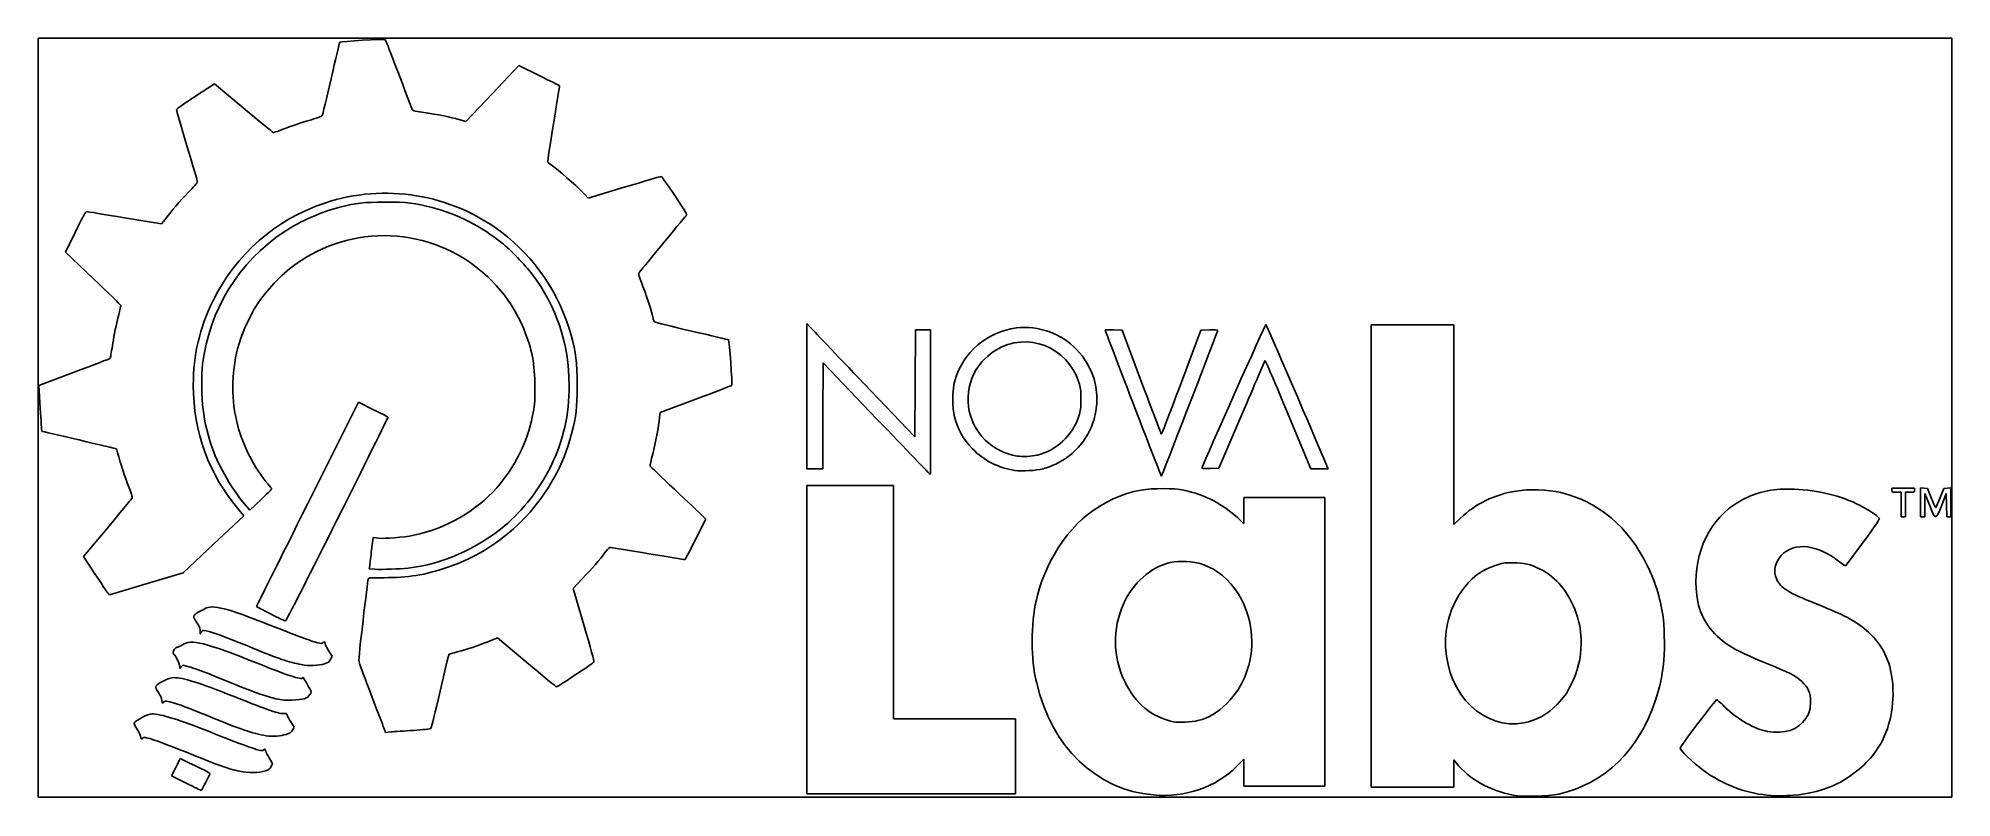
# Model space of a CAD drawing. Extents: x 22 to 192, y 120 to 187.
import ezdxf

# ---------------------------------------------------------------- set-up
doc = ezdxf.new("R2010")
doc.units = 0
doc.layers.add('Layer_1', color=7, linetype='CONTINUOUS')

msp = doc.modelspace()

# ---------------------------------------------------------------- linework, layer by layer
at = {"layer": 'Layer_1', "color": 7}
for p, q in [((22.097804, 153.657332), (22.097804, 187.310952)), ((22.097804, 187.310952), (106.92286, 187.310952)), ((106.92286, 187.310952), (191.747915, 187.310952)), ((191.747915, 187.310952), (191.747915, 153.657332)), ((36.03225, 182.174533), (37.714116, 183.275798)), ((37.714116, 183.275798), (40.270976, 181.140344)), ((62.358534, 182.424238), (64.696615, 184.906741)), ((64.696615, 184.906741), (66.49434, 184.015661)), ((60.020456, 179.941735), (62.358534, 182.424238)), ((59.081186, 180.189918), (60.020456, 179.941735)), ((70.570526, 173.44505), (70.841395, 173.135636)), ((70.841395, 173.135636), (74.053617, 174.094553)), ((29.748716, 171.390224), (33.029513, 170.847917)), ((24.498604, 168.337525), (25.387686, 170.148525)), ((33.029513, 170.847917), (33.222397, 171.102608)), ((26.958642, 166.012398), (24.498604, 168.337525)), ((90.228752, 155.580928), (90.230727, 162.024047)), ((90.230727, 162.024047), (90.506507, 161.725236)), ((99.845217, 156.708694), (99.864437, 161.463777)), ((99.864437, 161.463777), (100.536207, 161.463777)), ((100.536207, 161.463777), (101.207981, 161.463777)), ((101.207981, 161.463777), (101.207981, 155.039332)), ((116.84211, 161.031266), (116.676471, 161.468947)), ((116.676471, 161.468947), (117.43693, 161.447696)), ((117.43693, 161.447696), (118.197383, 161.426444)), ((118.197383, 161.426444), (119.918349, 156.814332)), ((123.444958, 156.813545), (125.170674, 161.426444)), ((125.170674, 161.426444), (125.933337, 161.447809)), ((140.277603, 141.406069), (140.277603, 161.911994)), ((140.277603, 161.911994), (143.938042, 161.911994)), ((143.938042, 161.911994), (147.598479, 161.911994)), ((147.598479, 161.911994), (147.598479, 153.049795)), ((91.683483, 158.53792), (91.664236, 153.837864)), ((96.426329, 153.576405), (91.683483, 158.53792)), ((22.133926, 156.517409), (25.272059, 157.695162)), ((22.266138, 154.495103), (22.133926, 156.517409)), ((95.30414, 156.690019), (99.825998, 151.953613)), ((99.825998, 151.953613), (99.845217, 156.708694)), ((45.965572, 146.000723), (50.485307, 155.039948)), ((50.485307, 155.039948), (51.773716, 154.396264)), ((80.38816, 155.29743), (77.235441, 154.112509)), ((90.226776, 149.137812), (90.228752, 155.580928)), ((119.323529, 154.531157), (119.323529, 154.53114)), ((22.097804, 120.00371), (22.097804, 153.657332)), ((22.097804, 153.657332), (22.097804, 153.657332)), ((77.235441, 154.112509), (77.189095, 153.698161)), ((91.664236, 153.837864), (91.645016, 149.137812)), ((96.426231, 153.576405), (96.426329, 153.576405)), ((128.79894, 153.932773), (126.767044, 149.175161)), ((134.924624, 149.137812), (132.916065, 153.952441)), ((147.598479, 153.049795), (147.598479, 144.1876)), ((191.747915, 153.657332), (191.747915, 120.00371)), ((110.658, 150.340967), (110.658, 150.340967)), ((136.358014, 149.380593), (136.460198, 149.137812)), ((90.935896, 149.137812), (90.226776, 149.137812)), ((90.226779, 133.973137), (90.226779, 147.643753)), ((90.226779, 147.643753), (94.073973, 147.643753)), ((91.645016, 149.137812), (90.935896, 149.137812)), ((94.073973, 147.643753), (97.92117, 147.643753)), ((97.92117, 147.643753), (97.92117, 137.297413)), ((108.682902, 148.990209), (108.682902, 148.990209)), ((125.294093, 149.265822), (125.294093, 149.265828)), ((126.767044, 149.175161), (126.005688, 149.153768)), ((135.692409, 149.137812), (134.924624, 149.137812)), ((136.460198, 149.137812), (135.692409, 149.137812)), ((40.857505, 145.471655), (40.358976, 146.053459)), ((41.823994, 146.381023), (40.857505, 145.471655)), ((128.997531, 145.440012), (128.997531, 146.597905)), ((128.997531, 146.597905), (132.583269, 146.597905)), ((132.583269, 146.597905), (136.169004, 146.597905)), ((136.169004, 146.597905), (136.169004, 133.786371)), ((186.444014, 147.232888), (186.444014, 147.419646)), ((186.444014, 147.419646), (187.452504, 147.419646)), ((187.265746, 147.04613), (186.854879, 147.04613)), ((187.265746, 145.962941), (187.265746, 147.04613)), ((187.265746, 144.87975), (187.265746, 145.962941)), ((187.265746, 145.962941), (187.265746, 145.962941)), ((187.452504, 147.419646), (188.460991, 147.419646)), ((188.050127, 147.04613), (187.639259, 147.04613)), ((187.639259, 147.04613), (187.639259, 145.962941)), ((187.639259, 145.962941), (187.639259, 144.87975)), ((188.460991, 147.419646), (188.460991, 147.232888)), ((188.98391, 146.153992), (188.98391, 147.428236)), ((188.98391, 147.428236), (189.291202, 147.405263)), ((188.983997, 146.153986), (188.98391, 146.153992)), ((188.983997, 144.879744), (188.983997, 146.153986)), ((189.291202, 147.405263), (189.598482, 147.382291)), ((189.362053, 145.906906), (189.35751, 144.879744)), ((189.366597, 146.934071), (189.362053, 145.906906)), ((189.762614, 145.925584), (189.366597, 146.934071)), ((189.598482, 147.382291), (189.957108, 146.485857)), ((190.728303, 146.59791), (191.05143, 147.382291)), ((191.262369, 146.930961), (190.856635, 145.901933)), ((191.05143, 147.382291), (191.36232, 147.405263)), ((191.28314, 145.905354), (191.262369, 146.930961)), ((191.303912, 144.87975), (191.28314, 145.905354)), ((191.36232, 147.405263), (191.673211, 147.428236)), ((191.673211, 147.428236), (191.673211, 146.153992)), ((191.673211, 146.153992), (191.673211, 144.87975)), ((40.316349, 144.969494), (37.63129, 142.440752)), ((39.908318, 145.450477), (40.316349, 144.969494)), ((81.274639, 144.678827), (80.371808, 142.874366)), ((80.951052, 144.994295), (81.274639, 144.678827)), ((147.598479, 144.1876), (148.1985, 144.760858)), ((187.452504, 144.87975), (187.265746, 144.87975)), ((187.639259, 144.87975), (187.452504, 144.87975)), ((189.170752, 144.879744), (188.983997, 144.879744)), ((189.35751, 144.879744), (189.170752, 144.879744)), ((191.488561, 144.87975), (191.303912, 144.87975)), ((191.673211, 144.87975), (191.488561, 144.87975)), ((26.120399, 141.358602), (28.191792, 143.847528)), ((51.653481, 141.954951), (51.781254, 143.026755)), ((51.781254, 143.026755), (52.234932, 142.978456)), ((27.11589, 139.831063), (26.120399, 141.358602)), ((37.63129, 142.440752), (34.94623, 139.912012)), ((140.277603, 120.900143), (140.277603, 141.406069)), ((34.94623, 139.912012), (31.678213, 138.932605)), ((51.440127, 140.255364), (51.48292, 140.569254)), ((51.952315, 140.224839), (51.440127, 140.255364)), ((51.952312, 140.224839), (51.952315, 140.224839)), ((70.326867, 139.369801), (69.508744, 138.528779)), ((28.410192, 137.953195), (28.260787, 138.128359)), ((31.678213, 138.932605), (28.410192, 137.953195)), ((69.508744, 138.528779), (70.465686, 135.304788)), ((42.697108, 136.255959), (42.697108, 136.255959)), ((97.92117, 137.297413), (97.92117, 126.951072)), ((62.80219, 134.131407), (61.96611, 133.800089)), ((65.402439, 131.961657), (62.80219, 134.131407)), ((47.864606, 132.958562), (48.147897, 132.504255)), ((48.147897, 132.504255), (48.008734, 132.232997)), ((90.226779, 120.302521), (90.226779, 133.973137)), ((90.226779, 133.973137), (90.226779, 133.973137)), ((136.169004, 133.786371), (136.169004, 120.974836)), ((34.647879, 131.416689), (34.647033, 131.593047)), ((34.778607, 131.569512), (34.647879, 131.416689)), ((34.909338, 131.722338), (34.778607, 131.569512)), ((35.464074, 131.577826), (34.909338, 131.722338)), ((45.442436, 131.761691), (45.442436, 131.761689)), ((42.902442, 128.808606), (42.902541, 128.808606)), ((44.497677, 126.678299), (44.790367, 126.225454)), ((44.790367, 126.225454), (44.638721, 125.960106)), ((52.886118, 125.755782), (52.738651, 126.147995)), ((52.738651, 126.147995), (52.738651, 126.147995)), ((53.384988, 125.797616), (52.886118, 125.755782)), ((97.92117, 126.951072), (103.337125, 126.951072)), ((103.337125, 126.951072), (108.753079, 126.951072)), ((108.753079, 126.951072), (108.753079, 123.626797)), ((124.917035, 126.799313), (124.917035, 126.799313)), ((153.815727, 126.608644), (153.815727, 126.608644)), ((42.529025, 125.427027), (42.529025, 125.427027)), ((33.914931, 121.908631), (34.290013, 122.655659)), ((39.9345, 122.313447), (39.9345, 122.313402)), ((42.606899, 123.426695), (42.867816, 123.002442)), ((42.867816, 123.002442), (42.739938, 122.73428)), ((108.753079, 123.626797), (108.753079, 120.302521)), ((128.997531, 123.387537), (128.367803, 122.750683)), ((128.997531, 122.181187), (128.997531, 123.387537)), ((128.997531, 120.974836), (128.997531, 122.181187)), ((147.603559, 123.327985), (147.601019, 122.114063)), ((147.838955, 123.029174), (147.603559, 123.327985)), ((35.196514, 121.258941), (33.914931, 121.908631)), ((35.196514, 121.258941), (35.196514, 121.258941)), ((132.583269, 120.974836), (128.997531, 120.974836)), ((136.169004, 120.974836), (132.583269, 120.974836)), ((143.938042, 120.900143), (140.277603, 120.900143)), ((147.598479, 120.900143), (143.938042, 120.900143)), ((147.601019, 122.114063), (147.598479, 120.900143)), ((106.92286, 120.00371), (22.097804, 120.00371)), ((99.489928, 120.302521), (90.226779, 120.302521)), ((108.753079, 120.302521), (99.489928, 120.302521)), ((191.747915, 120.00371), (106.92286, 120.00371)), ((120.96698, 120.203825), (120.966991, 120.203833)), ((152.872114, 120.193735), (152.872117, 120.193735)), ((175.724158, 120.16172), (175.724158, 120.16172))]:
    msp.add_line(p, q, dxfattribs=at)
for points in [[(48.059432, 183.725217), (48.461754, 185.471394), (48.810691, 186.923137), (48.834846, 186.951311)], [(48.834846, 186.951311), (48.907761, 187.03635), (52.79796, 187.269471), (52.868073, 187.193)], [(52.868073, 187.193), (52.916191, 187.140518), (54.169749, 183.870853), (55.206461, 181.093769)], [(47.273533, 180.447824), (47.303457, 180.504212), (47.657113, 181.979038), (48.059432, 183.725217)], [(66.49434, 184.015661), (67.483089, 183.525565), (68.301192, 183.115454), (68.312345, 183.1043)], [(34.349726, 180.989237), (34.350008, 181.035453), (35.107221, 181.568836), (36.03225, 182.174533)], [(68.312345, 183.1043), (68.323493, 183.093152), (68.080745, 181.575528), (67.772888, 179.731818)], [(35.282851, 177.760854), (34.769271, 179.49025), (34.349364, 180.943023), (34.349726, 180.989237)], [(40.270976, 181.140344), (41.67725, 179.965845), (42.868637, 178.988115), (42.918503, 178.967611)], [(43.978341, 179.312027), (44.511385, 179.521958), (45.458627, 179.840324), (46.08332, 180.01951)], [(46.08332, 180.01951), (46.708017, 180.198695), (47.243612, 180.391436), (47.273533, 180.447824)], [(55.206461, 181.093769), (55.261678, 180.945859), (55.346613, 180.880553), (55.516948, 180.855029)], [(55.516948, 180.855029), (57.152378, 180.609964), (58.306721, 180.394558), (59.081186, 180.189918)], [(42.918503, 178.967611), (42.968372, 178.947122), (43.445296, 179.102096), (43.978341, 179.312027)], [(67.772888, 179.731818), (67.465032, 177.888108), (67.239525, 176.354154), (67.271758, 176.323031)], [(36.216637, 174.551522), (36.216637, 174.58726), (35.796433, 176.031461), (35.282851, 177.760854)], [(67.271758, 176.323031), (67.30399, 176.29191), (67.593333, 176.065537), (67.914739, 175.819984)], [(67.914739, 175.819984), (68.62428, 175.277897), (70.197939, 173.870652), (70.570526, 173.44505)], [(74.053617, 174.094553), (75.820339, 174.621959), (77.299455, 175.054064), (77.340541, 175.054789)], [(77.340541, 175.054789), (77.381629, 175.055636), (77.916223, 174.300471), (78.528533, 173.376913)], [(33.222397, 171.102608), (33.91759, 172.020567), (34.664595, 172.894824), (35.385247, 173.633896)], [(35.385247, 173.633896), (35.842512, 174.102851), (36.216637, 174.515781), (36.216637, 174.551522)], [(63.159512, 170.119902), (58.647069, 173.51153), (52.820419, 174.471249), (47.504115, 172.698533)], [(78.528533, 173.376913), (79.548379, 171.838655), (79.632323, 171.686758), (79.52866, 171.56716)], [(25.387686, 170.148525), (25.907553, 171.207454), (26.316459, 171.953918), (26.372345, 171.946027)], [(26.372345, 171.946027), (26.424911, 171.938604), (27.944277, 171.688493), (29.748716, 171.390224)], [(47.504115, 172.698533), (43.150803, 171.246923), (39.617595, 168.160292), (37.594028, 164.041025)], [(43.911025, 170.150944), (45.330812, 171.089606), (47.197638, 171.916362), (48.833971, 172.33115)], [(48.833971, 172.33115), (50.307067, 172.704561), (50.930388, 172.774089), (52.838013, 172.777784)], [(52.838013, 172.777784), (54.801182, 172.781594), (55.49697, 172.702176), (57.034039, 172.298909)], [(57.034039, 172.298909), (59.214745, 171.726777), (61.409074, 170.613548), (63.184353, 169.178728)], [(79.52866, 171.56716), (79.167935, 171.150981), (75.381117, 166.564831), (75.333447, 166.486407)], [(36.66677, 158.402919), (37.24812, 163.205906), (39.89237, 167.494087), (43.911025, 170.150944)], [(65.136464, 161.536565), (62.756233, 167.303623), (56.640258, 170.673537), (50.482411, 169.610982)], [(69.342016, 160.978208), (68.310096, 164.668955), (66.137289, 167.881756), (63.159512, 170.119902)], [(50.482411, 169.610982), (45.296366, 168.716112), (41.112507, 164.873391), (39.775942, 159.777476)], [(63.184353, 169.178728), (63.931404, 168.574944), (65.280197, 167.18001), (65.876812, 166.394162)], [(65.876812, 166.394162), (68.048721, 163.533366), (69.159311, 160.205658), (69.160236, 156.555893)], [(75.333447, 166.486407), (75.300325, 166.431921), (75.401587, 166.083924), (75.572557, 165.664677)], [(29.41868, 163.626386), (29.41868, 163.659872), (28.311663, 164.733575), (26.958642, 166.012398)], [(75.572557, 165.664677), (75.918321, 164.816797), (76.536521, 162.920216), (76.603351, 162.502287)], [(29.12172, 162.346559), (29.285047, 163.016981), (29.41868, 163.592904), (29.41868, 163.626386)], [(37.594028, 164.041025), (36.386444, 161.582804), (35.843124, 159.253122), (35.843124, 156.533388)], [(28.669312, 160.044422), (28.754805, 160.640176), (28.958389, 161.676141), (29.12172, 162.346559)], [(66.127222, 156.346634), (66.129198, 158.456561), (65.889309, 159.712503), (65.136464, 161.536565)], [(76.603351, 162.502287), (76.628751, 162.343523), (76.687335, 162.185281), (76.733565, 162.150641)], [(76.733565, 162.150641), (76.779796, 162.116001), (78.255818, 161.755293), (80.013614, 161.349073)], [(80.013614, 161.349073), (81.77141, 160.942851), (83.242976, 160.589864), (83.283757, 160.564659)], [(90.506507, 161.725236), (90.658184, 161.56089), (92.817119, 159.295043), (95.30414, 156.690019)], [(103.361373, 156.937926), (104.08584, 159.475332), (106.218151, 161.302143), (108.823039, 161.61708)], [(114.368116, 156.79485), (113.304968, 159.981983), (109.818736, 161.335148), (106.982025, 159.661734)], [(108.823039, 161.61708), (110.787343, 161.854567), (112.759091, 161.151134), (114.160225, 159.713014)], [(126.6702, 161.400136), (125.876438, 159.275877), (121.702708, 148.465993), (121.676726, 148.467108)], [(125.294093, 149.265828), (125.609301, 150.111227), (130.904467, 161.976964), (130.947153, 161.933555)], [(125.933337, 161.447809), (126.378314, 161.460283), (126.685253, 161.440414), (126.6702, 161.400136)], [(130.947153, 161.933555), (130.98936, 161.890638), (135.37266, 151.721562), (136.358014, 149.380593)], [(28.462031, 158.917074), (28.490541, 158.941373), (28.583818, 159.448668), (28.669312, 160.044422)], [(39.775942, 159.777476), (39.213052, 157.631349), (39.208009, 155.131156), (39.762367, 153.048353)], [(69.868287, 156.533388), (69.868569, 158.672227), (69.781729, 159.405527), (69.342016, 160.978208)], [(83.283757, 160.564659), (83.364935, 160.514489), (83.657416, 156.598201), (83.585334, 156.526547)], [(106.982025, 159.661734), (106.435865, 159.339547), (105.575288, 158.480335), (105.255431, 157.937879)], [(114.160225, 159.713014), (117.165006, 156.628912), (116.304048, 151.547772), (112.450868, 149.624857)], [(119.323529, 154.53114), (118.049846, 157.865486), (116.933203, 160.790541), (116.84211, 161.031266)], [(25.272059, 157.695162), (26.998034, 158.342927), (28.433521, 158.892786), (28.462031, 158.917074)], [(36.703216, 154.38951), (36.573323, 155.402287), (36.554496, 157.47535), (36.66677, 158.402919)], [(105.255431, 157.937879), (104.049118, 155.892055), (104.380901, 153.328665), (106.065435, 151.679728)], [(130.86917, 158.728727), (130.848088, 158.707645), (129.916478, 156.549458), (128.79894, 153.932773)], [(132.916065, 153.952441), (131.811368, 156.60049), (130.89026, 158.749818), (130.86917, 158.728727)], [(35.843124, 156.533388), (35.843124, 152.397473), (37.235676, 148.600966), (39.908318, 145.450477)], [(65.927708, 153.844087), (66.105762, 154.683207), (66.125989, 154.936911), (66.127222, 156.346634)], [(69.160236, 156.555893), (69.160801, 153.86093), (68.679694, 151.712505), (67.557228, 149.399271)], [(69.378815, 152.219986), (69.81526, 153.922421), (69.868022, 154.387379), (69.868287, 156.533388)], [(83.585334, 156.526547), (83.560893, 156.502248), (82.122153, 155.949138), (80.38816, 155.29743)], [(103.328243, 153.732034), (103.118253, 154.524759), (103.134994, 156.145031), (103.361373, 156.937926)], [(114.542546, 155.300794), (114.542546, 156.119275), (114.515143, 156.354129), (114.368116, 156.79485)], [(119.918349, 156.814332), (120.86488, 154.277671), (121.657298, 152.201867), (121.679283, 152.201433)], [(121.679283, 152.201433), (121.701268, 152.200868), (122.495814, 154.276452), (123.444958, 156.813545)], [(22.416159, 152.460676), (22.406366, 152.467337), (22.338856, 153.382837), (22.266138, 154.495103)], [(37.538495, 150.930679), (37.186784, 151.882835), (36.841141, 153.314122), (36.703216, 154.38951)], [(51.773716, 154.396264), (52.48234, 154.042236), (53.077924, 153.737757), (53.097237, 153.719644)], [(101.207981, 155.039332), (101.207981, 151.50589), (101.199232, 148.614891), (101.188536, 148.614891)], [(114.365957, 153.806738), (114.515738, 154.250259), (114.542546, 154.477106), (114.542546, 155.300794)], [(121.676726, 148.467108), (121.656152, 148.467954), (120.597212, 151.196812), (119.323529, 154.531157)], [(39.762367, 153.048353), (40.27992, 151.103839), (41.252274, 149.207168), (42.450068, 147.805737)], [(53.097237, 153.719644), (53.154407, 153.666022), (44.105216, 135.616234), (44.02333, 135.620555)], [(62.75128, 147.456998), (64.348754, 149.266113), (65.408428, 151.396882), (65.927708, 153.844087)], [(77.189095, 153.698161), (77.092196, 152.831838), (76.833416, 151.452821), (76.58186, 150.462264)], [(101.188536, 148.614891), (101.17784, 148.614891), (99.034799, 150.847573), (96.426231, 153.576405)], [(104.938657, 150.903447), (104.115065, 151.765092), (103.61802, 152.638112), (103.328243, 153.732034)], [(110.658, 150.340967), (112.396986, 150.771475), (113.77635, 152.060739), (114.365957, 153.806738)], [(25.717756, 151.686527), (23.911672, 152.105641), (22.425952, 152.45401), (22.416159, 152.460676)], [(29.02021, 150.905835), (29.009937, 150.916108), (27.52384, 151.267413), (25.717756, 151.686527)], [(58.328675, 140.365495), (63.721498, 142.163381), (67.968759, 146.719802), (69.378815, 152.219986)], [(106.065435, 151.679728), (106.850681, 150.91107), (107.810852, 150.427762), (108.884279, 150.260844)], [(29.371455, 149.728398), (29.188536, 150.365721), (29.030474, 150.895568), (29.02021, 150.905835)], [(30.094314, 147.582064), (29.879661, 148.125224), (29.554375, 149.091073), (29.371455, 149.728398)], [(40.358976, 146.053459), (39.278116, 147.314873), (38.159779, 149.248716), (37.538495, 150.930679)], [(67.557228, 149.399271), (66.559821, 147.343759), (65.082444, 145.440303), (63.404388, 144.048735)], [(76.58186, 150.462264), (76.438175, 149.896487), (76.331596, 149.4075), (76.34501, 149.375626)], [(76.34501, 149.375626), (76.358416, 149.343755), (77.327468, 148.415896), (78.498436, 147.313719)], [(108.682902, 148.990209), (107.254152, 149.189035), (105.931196, 149.865039), (104.938657, 150.903447)], [(108.884279, 150.260844), (109.355274, 150.187602), (110.190996, 150.225355), (110.658, 150.340967)], [(112.450868, 149.624857), (112.081089, 149.440317), (111.518891, 149.223223), (111.201546, 149.142423)], [(42.450068, 147.805737), (42.637297, 147.586676), (42.790484, 147.381108), (42.790484, 147.348918)], [(111.201546, 149.142423), (110.514549, 148.967507), (109.351232, 148.897203), (108.682902, 148.990209)], [(126.005688, 149.153768), (125.301196, 149.133985), (125.248051, 149.142338), (125.294093, 149.265822)], [(28.191792, 143.847528), (29.331061, 145.216438), (30.313002, 146.394516), (30.373889, 146.465478)], [(30.373889, 146.465478), (30.473288, 146.58133), (30.444738, 146.695342), (30.094314, 147.582064)], [(41.445836, 136.924453), (41.445836, 136.944829), (43.479716, 141.029147), (45.965572, 146.000723)], [(42.790484, 147.348918), (42.790484, 147.316728), (42.355563, 146.881174), (41.823994, 146.381023)], [(55.397997, 143.238698), (58.206221, 143.809868), (60.890578, 145.349783), (62.75128, 147.456998)], [(78.498436, 147.313719), (79.669402, 146.211543), (80.77308, 145.167803), (80.951052, 144.994295)], [(111.821924, 140.883147), (113.52969, 144.326922), (116.428987, 146.613387), (119.883799, 147.240951)], [(119.883799, 147.240951), (120.860218, 147.418316), (122.833987, 147.417582), (123.656292, 147.23954)], [(123.656292, 147.23954), (125.533835, 146.833038), (127.177999, 145.985962), (128.448262, 144.770708)], [(148.1985, 144.760858), (149.510828, 146.014647), (151.205101, 146.84054), (153.122612, 147.161169)], [(153.122612, 147.161169), (154.208109, 147.342678), (155.984896, 147.27985), (157.085737, 147.021029)], [(157.085737, 147.021029), (160.423371, 146.236319), (163.096371, 143.974587), (164.787607, 140.50416)], [(171.970448, 145.594588), (172.327332, 145.878927), (172.932442, 146.255795), (173.408373, 146.490141)], [(173.408373, 146.490141), (174.774201, 147.162668), (175.997968, 147.394875), (177.778488, 147.319358)], [(177.778488, 147.319358), (179.950151, 147.227252), (181.892946, 146.74864), (183.625551, 145.878918)], [(186.854879, 147.04613), (186.466425, 147.04613), (186.444014, 147.056318), (186.444014, 147.232888)], [(188.460991, 147.232888), (188.460991, 147.056318), (188.438583, 147.04613), (188.050127, 147.04613)], [(190.856635, 145.901933), (190.326844, 144.558248), (190.299316, 144.558844), (189.762614, 145.925584)], [(189.957108, 146.485857), (190.171021, 145.95115), (190.333776, 145.634641), (190.360451, 145.701477)], [(190.360451, 145.701477), (190.385033, 145.763108), (190.550579, 146.166503), (190.728303, 146.59791)], [(128.448262, 144.770708), (128.729152, 144.501984), (128.967647, 144.282116), (128.978255, 144.282116)], [(128.978255, 144.282116), (128.988867, 144.282116), (128.997531, 144.803169), (128.997531, 145.440012)], [(169.236787, 137.334765), (168.611442, 140.455454), (169.718487, 143.800394), (171.970448, 145.594588)], [(183.625551, 145.878918), (184.171219, 145.605005), (185.172885, 144.949143), (185.324444, 144.766528)], [(185.324444, 144.766528), (185.388091, 144.68984), (185.065562, 144.205479), (183.89901, 142.625875)], [(52.234932, 142.978456), (52.826036, 142.915526), (54.476858, 143.051348), (55.397997, 143.238698)], [(63.404388, 144.048735), (60.919184, 141.987824), (57.93942, 140.68612), (54.89234, 140.330263)], [(80.371808, 142.874366), (79.875249, 141.881912), (79.450846, 141.069905), (79.428689, 141.069905)], [(183.89901, 142.625875), (183.069776, 141.503029), (182.370224, 140.560703), (182.344437, 140.531815)], [(51.48292, 140.569254), (51.506458, 140.741895), (51.583208, 141.36546), (51.653481, 141.954951)], [(72.372397, 141.728349), (71.880444, 141.04564), (71.250417, 140.319203), (70.326867, 139.369801)], [(72.895318, 142.155958), (72.734293, 142.188939), (72.661257, 142.129204), (72.372397, 141.728349)], [(79.428689, 141.069905), (79.374005, 141.069905), (73.13088, 142.107712), (72.895318, 142.155958)], [(110.223336, 133.823731), (110.216252, 136.555371), (110.670483, 138.561235), (111.821924, 140.883147)], [(122.463683, 140.811435), (120.737121, 140.427311), (119.136354, 139.00495), (118.308144, 137.11904)], [(125.299754, 140.665636), (124.50358, 140.936349), (123.302648, 140.998088), (122.463683, 140.811435)], [(178.957276, 142.198077), (177.084125, 142.488707), (175.527334, 140.835635), (176.237645, 139.310236)], [(181.745477, 140.919306), (180.83857, 141.642119), (179.968453, 142.041187), (178.957276, 142.198077)], [(182.344437, 140.531815), (182.318642, 140.502929), (182.049114, 140.6773), (181.745477, 140.919306)], [(28.260787, 138.128359), (28.178615, 138.224699), (27.66341, 138.990915), (27.11589, 139.831063)], [(50.89248, 135.669789), (51.122003, 137.592146), (51.325037, 139.234676), (51.343663, 139.319856)], [(51.343663, 139.319856), (51.37646, 139.469855), (51.421689, 139.474729), (52.780098, 139.474672)], [(54.89234, 140.330263), (54.097179, 140.237398), (52.626476, 140.184662), (51.952312, 140.224839)], [(52.780098, 139.474672), (54.854364, 139.474599), (56.401348, 139.722954), (58.328675, 140.365495)], [(129.691324, 133.786379), (129.704024, 136.938683), (127.886256, 139.786175), (125.299754, 140.665636)], [(149.231058, 139.366962), (148.326496, 138.529502), (147.645379, 137.426284), (147.238456, 136.13952)], [(151.263033, 140.556817), (150.418294, 140.268434), (149.837255, 139.928198), (149.231058, 139.366962)], [(152.827743, 140.798771), (152.057161, 140.797925), (151.89597, 140.772892), (151.263033, 140.556817)], [(155.255585, 140.243875), (154.376483, 140.676967), (153.838107, 140.800016), (152.827743, 140.798771)], [(158.441917, 136.33429), (157.826604, 138.149848), (156.69986, 139.532344), (155.255585, 140.243875)], [(164.787607, 140.50416), (165.497275, 139.047921), (165.987066, 137.374431), (166.19565, 135.693261)], [(176.237645, 139.310236), (176.588069, 138.557687), (177.235794, 138.157363), (179.683409, 137.180573)], [(36.138622, 135.529081), (35.86888, 135.933023), (35.846861, 135.99888), (35.933187, 136.143502)], [(35.933187, 136.143502), (35.986369, 136.232594), (36.164347, 136.368605), (36.328693, 136.445751)], [(36.328693, 136.445751), (36.493037, 136.522896), (36.744635, 136.653633), (36.887798, 136.736279)], [(36.887798, 136.736279), (37.538735, 137.112046), (38.860356, 136.777968), (42.562838, 135.301746)], [(42.697108, 136.255959), (42.008906, 136.603259), (41.445836, 136.904079), (41.445836, 136.924453)], [(44.02333, 135.620555), (43.982108, 135.622813), (43.385307, 135.908662), (42.697108, 136.255959)], [(118.308144, 137.11904), (117.335536, 134.904301), (117.364783, 132.486559), (118.390274, 130.328381)], [(147.238456, 136.13952), (146.926714, 135.153737), (146.822258, 134.343536), (146.873264, 133.307019)], [(158.887808, 133.636973), (158.890884, 134.694734), (158.789231, 135.309482), (158.441917, 136.33429)], [(171.952405, 133.492247), (170.481328, 134.461395), (169.547909, 135.782161), (169.236787, 137.334765)], [(179.683409, 137.180573), (182.482472, 136.063526), (183.54748, 135.464664), (184.579662, 134.427365)], [(34.871887, 133.52492), (35.662716, 134.050635), (36.799561, 133.766042), (41.676968, 131.821364)], [(36.456418, 134.608103), (36.475017, 134.955516), (36.425179, 135.099957), (36.138622, 135.529081)], [(36.530699, 134.626786), (36.455781, 134.473748), (36.449134, 134.472077), (36.456418, 134.608103)], [(36.807001, 134.793768), (36.679289, 134.794615), (36.584863, 134.737426), (36.530699, 134.626786)], [(40.596029, 133.446411), (38.608606, 134.262104), (37.118433, 134.792002), (36.807001, 134.793768)], [(42.562838, 135.301746), (45.002638, 134.328965), (46.264247, 133.858111), (46.821772, 133.712239)], [(50.565102, 131.897296), (50.487881, 132.135379), (50.534179, 132.668898), (50.89248, 135.669789)], [(70.465686, 135.304788), (71.087216, 133.210818), (71.399317, 132.04701), (71.35612, 131.984404)], [(166.19565, 135.693261), (166.295997, 134.884441), (166.297112, 132.627213), (166.197626, 131.804795)], [(184.579662, 134.427365), (185.796139, 133.204857), (186.371536, 131.870293), (186.514722, 129.939185)], [(34.050158, 132.84512), (34.050158, 133.028626), (34.264446, 133.300765), (34.409232, 133.301132)], [(34.174082, 132.618958), (34.105931, 132.675346), (34.050158, 132.777118), (34.050158, 132.84512)], [(34.647033, 131.593047), (34.646186, 131.815472), (34.338338, 132.483085), (34.174082, 132.618958)], [(34.409232, 133.301132), (34.478803, 133.301281), (34.686998, 133.402012), (34.871887, 133.52492)], [(45.442436, 131.761689), (44.236958, 131.992975), (43.585688, 132.219371), (40.596029, 133.446411)], [(46.821772, 133.712239), (47.181314, 133.618166), (47.244806, 133.61886), (47.354401, 133.718053)], [(47.354401, 133.718053), (47.467248, 133.820178), (47.4836, 133.811215), (47.530071, 133.621762)], [(47.530071, 133.621762), (47.558265, 133.506872), (47.708793, 133.20843), (47.864606, 132.958562)], [(58.50556, 132.680867), (58.490179, 132.665514), (58.137813, 131.193527), (57.722492, 129.409812)], [(59.234139, 132.894605), (58.848785, 132.792415), (58.520924, 132.696234), (58.50556, 132.680867)], [(61.96611, 133.800089), (60.981369, 133.409861), (60.197773, 133.150146), (59.234139, 132.894605)], [(110.622847, 130.118289), (110.329855, 131.378532), (110.227205, 132.330581), (110.223336, 133.823731)], [(129.180245, 130.995275), (129.556718, 132.048587), (129.687186, 132.761125), (129.691324, 133.786379)], [(146.873264, 133.307019), (147.082709, 129.050817), (150.30922, 125.937739), (153.815727, 126.608644)], [(158.009453, 129.992762), (158.596131, 131.159898), (158.884125, 132.354739), (158.887808, 133.636973)], [(175.500051, 131.803932), (173.839377, 132.461724), (172.67692, 133.014933), (171.952405, 133.492247)], [(38.078674, 130.599833), (36.945749, 131.058247), (35.769179, 131.498347), (35.464074, 131.577826)], [(41.676968, 131.821364), (44.552646, 130.6748), (45.550846, 130.368298), (45.556358, 130.630186)], [(47.477735, 131.841828), (46.936814, 131.676297), (46.066201, 131.642015), (45.442436, 131.761691)], [(45.556358, 130.630186), (45.557487, 130.681545), (45.684758, 130.488251), (45.839289, 130.200644)], [(48.008734, 132.232997), (47.894513, 132.010357), (47.799344, 131.940251), (47.477735, 131.841828)], [(51.623111, 129.080103), (51.090674, 130.477044), (50.614568, 131.744783), (50.565102, 131.897296)], [(68.04797, 129.790843), (68.02305, 129.791408), (66.832578, 130.768295), (65.402439, 131.961657)], [(71.35612, 131.984404), (71.286809, 131.88395), (68.12734, 129.788978), (68.04797, 129.790843)], [(127.466137, 128.329649), (128.331142, 129.19862), (128.797071, 129.923189), (129.180245, 130.995275)], [(166.197626, 131.804795), (166.067784, 130.732049), (165.825764, 129.647378), (165.483087, 128.602456)], [(178.452082, 130.262183), (177.916994, 130.757579), (177.211582, 131.125994), (175.500051, 131.803932)], [(32.746122, 129.304433), (32.512575, 129.643537), (32.487378, 129.720299), (32.55924, 129.873808)], [(32.55924, 129.873808), (32.682478, 130.137068), (33.696175, 130.614625), (34.124958, 130.611424)], [(33.057523, 128.603407), (33.033365, 128.783561), (32.903464, 129.075983), (32.746122, 129.304433)], [(34.124958, 130.611424), (34.980978, 130.605046), (36.224751, 130.213051), (39.466211, 128.928081)], [(42.902541, 128.808606), (41.987373, 129.047842), (41.098875, 129.377766), (38.078674, 130.599833)], [(46.179107, 129.107956), (45.976248, 128.759744), (45.618526, 128.650228), (44.583256, 128.619387)], [(45.839289, 130.200644), (45.993819, 129.91304), (46.166522, 129.606219), (46.223074, 129.518823)], [(46.223074, 129.518823), (46.31286, 129.380063), (46.307286, 129.327979), (46.179107, 129.107956)], [(52.738651, 126.147995), (52.657543, 126.363712), (52.155549, 127.68316), (51.623111, 129.080103)], [(57.722492, 129.409812), (57.307171, 127.626094), (56.940076, 126.137338), (56.906726, 126.101462)], [(120.966991, 120.203833), (115.922054, 120.63611), (111.940037, 124.452717), (110.622847, 130.118289)], [(118.390274, 130.328381), (119.35645, 128.295049), (120.780264, 127.112981), (122.759858, 126.700707)], [(156.761992, 128.241186), (157.364378, 128.86654), (157.632757, 129.243372), (158.009453, 129.992762)], [(179.231182, 128.51983), (179.228359, 129.271882), (179.021265, 129.735217), (178.452082, 130.262183)], [(186.514722, 129.939185), (186.676497, 127.757452), (186.160719, 125.725415), (185.030024, 124.089808)], [(30.642553, 126.635957), (30.753879, 126.843972), (31.854946, 127.39855), (32.157437, 127.398965)], [(32.157437, 127.398965), (32.946322, 127.400094), (34.715274, 126.850869), (37.338925, 125.790357)], [(33.189967, 128.418758), (33.111823, 128.311892), (33.093125, 128.337958), (33.057523, 128.603407)], [(37.61467, 127.020567), (34.174228, 128.436157), (33.385039, 128.685537), (33.189967, 128.418758)], [(39.466211, 128.928081), (42.554953, 127.703655), (43.501052, 127.378786), (43.848894, 127.423171)], [(44.583256, 128.619387), (43.827007, 128.596865), (43.625808, 128.619536), (42.902442, 128.808606)], [(43.848894, 127.423171), (44.083333, 127.453084), (44.128847, 127.434516), (44.163955, 127.294641)], [(44.163955, 127.294641), (44.186533, 127.20472), (44.336698, 126.927366), (44.497677, 126.678299)], [(124.917035, 126.799313), (125.914253, 127.054357), (126.616078, 127.475695), (127.466137, 128.329649)], [(153.815727, 126.608644), (154.958284, 126.827253), (155.905619, 127.352175), (156.761992, 128.241186)], [(165.483087, 128.602456), (164.028249, 124.166205), (160.954386, 121.188041), (156.905335, 120.291782)], [(169.24047, 126.537002), (170.135873, 127.704984), (170.885283, 128.662107), (170.905826, 128.663944)], [(170.905826, 128.663944), (170.926372, 128.66592), (171.245726, 128.379221), (171.615505, 128.027146)], [(171.615505, 128.027146), (172.834183, 126.866815), (174.248735, 126.052694), (175.420394, 125.837311)], [(178.804634, 126.978713), (179.126254, 127.457232), (179.233631, 127.845189), (179.231182, 128.51983)], [(30.802768, 126.135315), (30.59488, 126.425572), (30.570587, 126.501487), (30.642553, 126.635957)], [(31.154324, 125.426048), (31.095743, 125.62797), (30.937543, 125.94714), (30.802768, 126.135315)], [(37.338925, 125.790357), (39.46217, 124.932114), (40.981127, 124.364195), (41.542153, 124.218817)], [(42.529025, 125.427027), (41.323713, 125.593166), (40.191689, 125.960238), (37.61467, 127.020567)], [(44.065093, 125.576357), (43.607258, 125.447895), (42.886197, 125.377796), (42.529025, 125.427027)], [(44.638721, 125.960106), (44.513434, 125.740875), (44.413736, 125.674181), (44.065093, 125.576357)], [(55.364972, 125.937838), (54.55036, 125.883725), (53.659364, 125.820623), (53.384988, 125.797616)], [(56.906726, 126.101462), (56.873376, 126.065583), (56.179586, 125.991954), (55.364972, 125.937838)], [(122.759858, 126.700707), (123.20354, 126.608305), (124.380573, 126.662108), (124.917035, 126.799313)], [(167.68713, 124.273873), (167.624364, 124.39115), (167.872019, 124.751972), (169.24047, 126.537002)], [(175.420394, 125.837311), (176.882627, 125.568511), (178.142394, 125.993391), (178.804634, 126.978713)], [(31.30855, 125.183264), (31.275595, 125.097386), (31.227879, 125.172511), (31.154324, 125.426048)], [(31.526691, 125.30651), (31.432956, 125.307074), (31.334794, 125.251654), (31.30855, 125.183264)], [(35.640065, 123.823946), (33.390695, 124.740259), (31.824974, 125.304585), (31.526691, 125.30651)], [(41.542153, 124.218817), (41.961995, 124.110026), (42.00655, 124.110229), (42.087776, 124.221357)], [(42.087776, 124.221357), (42.164676, 124.326527), (42.187308, 124.310243), (42.261103, 124.096635)], [(42.261103, 124.096635), (42.307785, 123.961507), (42.463394, 123.660037), (42.606899, 123.426695)], [(170.029301, 122.164821), (169.375293, 122.602279), (167.843586, 123.981536), (167.68713, 124.273873)], [(185.030024, 124.089808), (184.284125, 123.010818), (182.936898, 121.873771), (181.625682, 121.216574)], [(34.290013, 122.655659), (34.496309, 123.066526), (34.674422, 123.413087), (34.685821, 123.425795)], [(34.685821, 123.425795), (34.703347, 123.445325), (37.255469, 122.193497), (37.323117, 122.132173)], [(39.9345, 122.313402), (38.941461, 122.529974), (38.026322, 122.851868), (35.640065, 123.823946)], [(42.234379, 122.349315), (41.633777, 122.16357), (40.689266, 122.148841), (39.9345, 122.313447)], [(42.739938, 122.73428), (42.635118, 122.514469), (42.54396, 122.445056), (42.234379, 122.349315)], [(128.367803, 122.750683), (126.539593, 120.90178), (123.804834, 119.960662), (120.96698, 120.203825)], [(152.872117, 120.193735), (150.784675, 120.58743), (148.946939, 121.622723), (147.838955, 123.029174)], [(175.724158, 120.16172), (173.75149, 120.289937), (171.812832, 120.971836), (170.029301, 122.164821)], [(36.533443, 120.605292), (36.503002, 120.607549), (35.901386, 120.901611), (35.196514, 121.258941)], [(37.323117, 122.132173), (37.363887, 122.095216), (36.591188, 120.60116), (36.533443, 120.605292)], [(181.625682, 121.216574), (180.534013, 120.66941), (178.939533, 120.24913), (177.711076, 120.184738)], [(156.905335, 120.291782), (155.983628, 120.087761), (153.725117, 120.032858), (152.872114, 120.193735)], [(176.769998, 120.127732), (176.64674, 120.117036), (176.176112, 120.132332), (175.724158, 120.16172)], [(177.711076, 120.184738), (177.316741, 120.16408), (176.893258, 120.138417), (176.769998, 120.127732)]]:
    msp.add_open_spline(points, degree=3, dxfattribs=at)

doc.saveas('drawing.dxf')
